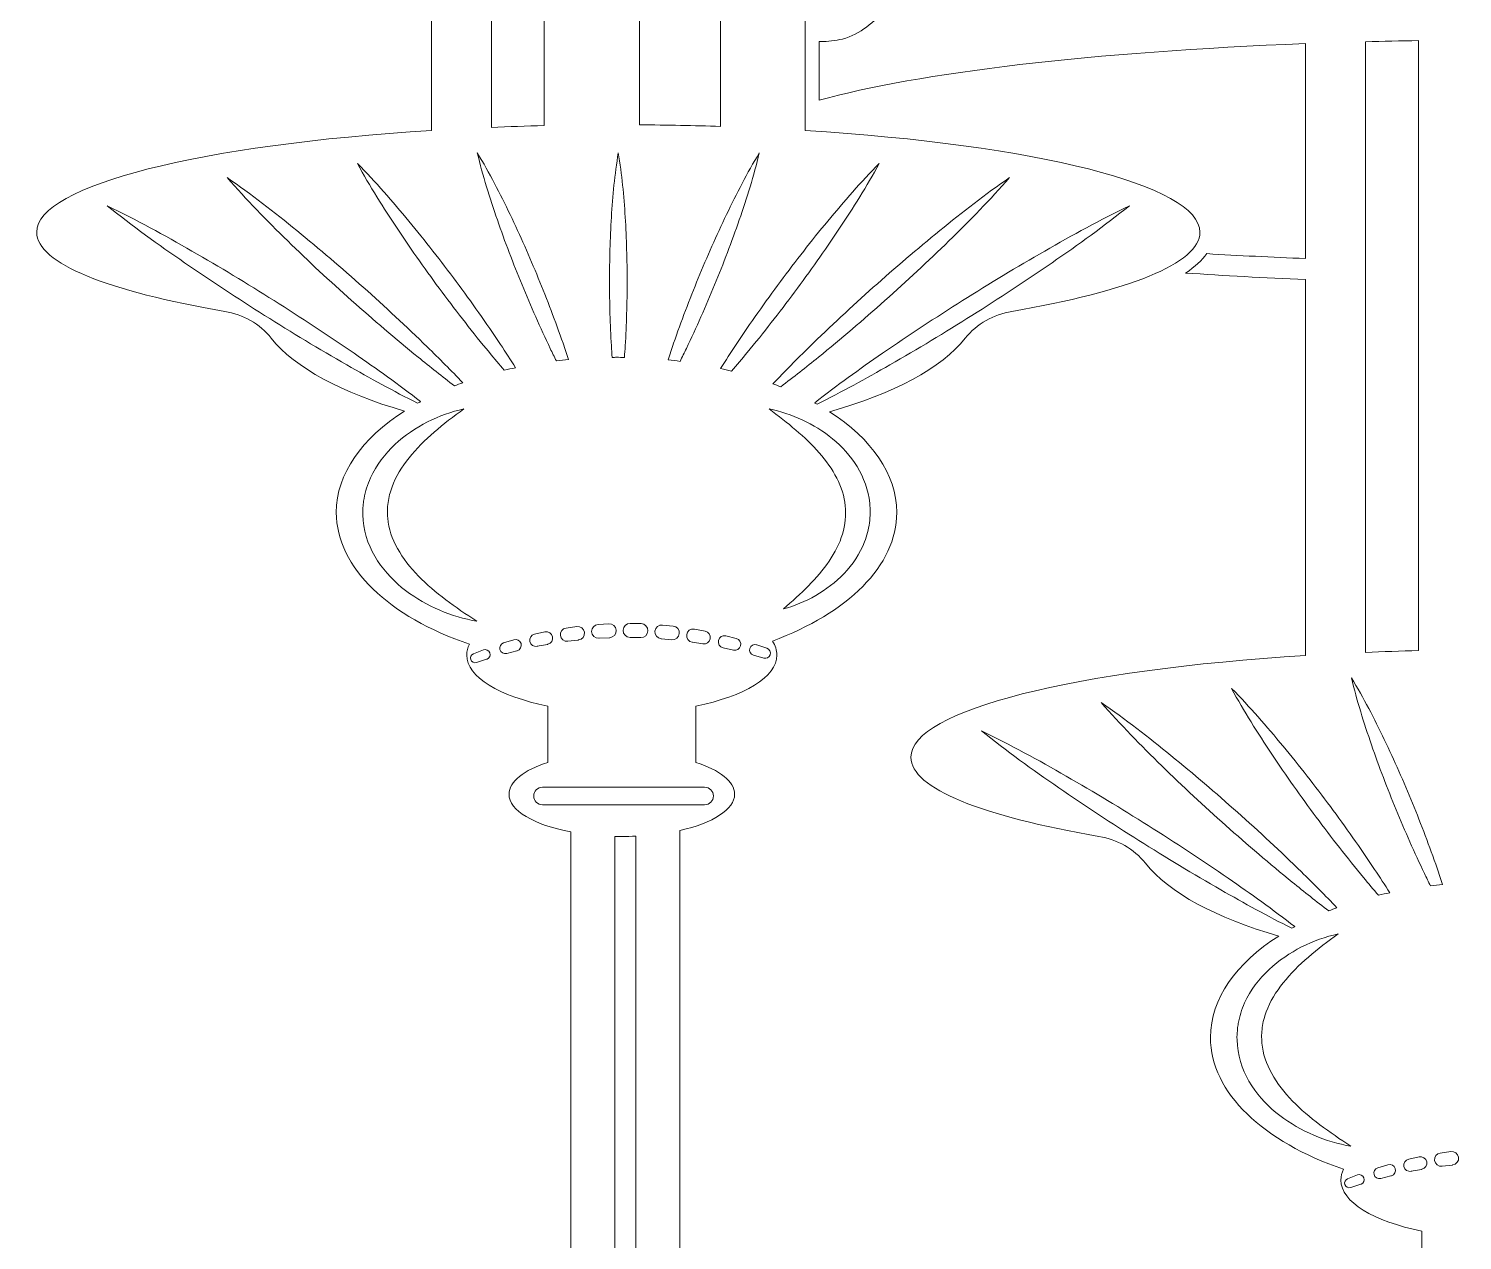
# Model space of a CAD drawing. Header units: inches. Extents: x 84 to 1916, y -1920 to -80.
# Drawn here: x 1274.2 to 1681, y -1576.4 to -1232.5 of the extents above; entities that cross this region are included whole.
import ezdxf

# ---------------------------------------------------------------- set-up
doc = ezdxf.new("R2010")
doc.units = ezdxf.units.IN
doc.header["$MEASUREMENT"] = 0
doc.layers.add('_U+0421_U+043B_U+043E_U+0439 3', color=7, linetype='Continuous')

msp = doc.modelspace()

# ---------------------------------------------------------------- linework, layer by layer
at = {"layer": '_U+0421_U+043B_U+043E_U+0439 3', "lineweight": 0}
for points, knots in [([(1915.5, -1269.75), (1915.5, -1269.32), (1915.43, -1268.89), (1915.33, -1268.46), (1915.33, -1268.46), (1908.5, -1215.75), (1908.5, -1215.75), (1908.5, -1197.03), (1811.57, -1181.85), (1692, -1181.85), (1607.37, -1181.85), (1534.1, -1189.45), (1498.5, -1200.54), (1498.5, -1200.54), (1498.5, -1221.13), (1498.5, -1221.13), (1499.57, -1221.16), (1500.57, -1221.09), (1501.48, -1220.86), (1502.69, -1220.56), (1505.42, -1217.91), (1507.23, -1216.15), (1511.29, -1212.21), (1516.34, -1207.31), (1523.3, -1206.1), (1529.1, -1205.08), (1534.63, -1207.48), (1539.51, -1209.6), (1542.79, -1211.03), (1546.52, -1212.65), (1548.73, -1212.36), (1550.27, -1212.16), (1553.23, -1209.79), (1555.61, -1207.89), (1560.03, -1204.35), (1565.04, -1200.35), (1571.54, -1199.7), (1577.52, -1199.1), (1582.94, -1201.89), (1587.71, -1204.34), (1590.82, -1205.94), (1594.33, -1207.75), (1596.38, -1207.6), (1598.04, -1207.48), (1601.19, -1205.21), (1603.72, -1203.38), (1608.24, -1200.13), (1613.36, -1196.44), (1619.73, -1196.1), (1625.81, -1195.79), (1631.12, -1198.81), (1635.81, -1201.48), (1638.75, -1203.16), (1642.09, -1205.05), (1644.06, -1205.05), (1644.06, -1205.05), (1644.16, -1205.05), (1644.16, -1205.05), (1645.88, -1204.99), (1649.16, -1202.82), (1651.79, -1201.07), (1656.39, -1198.02), (1661.6, -1194.55), (1667.91, -1194.45), (1668, -1194.45), (1668.1, -1194.45), (1668.19, -1194.45), (1674.19, -1194.45), (1679.33, -1197.61), (1683.87, -1200.41), (1686.78, -1202.21), (1690.09, -1204.25), (1692, -1204.25), (1693.84, -1204.25), (1697.09, -1202.22), (1699.96, -1200.43), (1704.54, -1197.58), (1709.72, -1194.36), (1715.82, -1194.45), (1722.1, -1194.55), (1727.27, -1198.02), (1731.83, -1201.08), (1734.42, -1202.82), (1737.64, -1204.98), (1739.3, -1205.03), (1741.17, -1205.09), (1744.53, -1203.17), (1747.49, -1201.47), (1752.14, -1198.79), (1757.42, -1195.75), (1763.46, -1196.06), (1769.8, -1196.39), (1774.88, -1200.08), (1779.36, -1203.34), (1781.85, -1205.15), (1784.96, -1207.4), (1786.56, -1207.52), (1788.51, -1207.68), (1791.98, -1205.86), (1795.04, -1204.26), (1799.78, -1201.79), (1805.14, -1198.99), (1811.11, -1199.57), (1817.58, -1200.2), (1822.55, -1204.2), (1826.93, -1207.73), (1829.15, -1209.52), (1832.2, -1211.97), (1833.68, -1212.16), (1835.83, -1212.43), (1839.48, -1210.81), (1842.7, -1209.37), (1847.54, -1207.22), (1853.02, -1204.78), (1858.83, -1205.77), (1865.7, -1206.95), (1870.71, -1211.79), (1874.73, -1215.68), (1876.54, -1217.43), (1879.26, -1220.06), (1880.45, -1220.35), (1883.33, -1221.05), (1887.39, -1220), (1891.32, -1218.98), (1894.02, -1218.28), (1896.76, -1217.58), (1899.48, -1217.34), (1899.48, -1217.34), (1901.42, -1232), (1901.42, -1232), (1901.42, -1232), (1901.34, -1232.18), (1901.34, -1232.18), (1901.34, -1232.18), (1901.45, -1232.22), (1901.45, -1232.22), (1901.45, -1232.22), (1901.45, -1232.26), (1901.45, -1232.26), (1900.29, -1232.16), (1897.18, -1232.96), (1895.08, -1233.5), (1889.9, -1234.85), (1883.45, -1236.51), (1876.92, -1234.93), (1871.76, -1233.68), (1867.97, -1230.01), (1864.3, -1226.46), (1861.63, -1223.88), (1858.61, -1220.95), (1856.3, -1220.56), (1854.97, -1220.33), (1851.26, -1221.99), (1848.8, -1223.08), (1843.77, -1225.31), (1838.08, -1227.84), (1831.78, -1227.04), (1826.09, -1226.31), (1821.54, -1222.64), (1817.52, -1219.41), (1814.78, -1217.2), (1811.67, -1214.69), (1809.66, -1214.5), (1808.12, -1214.34), (1804.57, -1216.21), (1801.98, -1217.56), (1797.15, -1220.08), (1791.69, -1222.93), (1785.46, -1222.48), (1779.6, -1222.05), (1774.79, -1218.56), (1770.54, -1215.47), (1767.75, -1213.44), (1764.58, -1211.14), (1762.68, -1211.04), (1761.08, -1210.94), (1757.69, -1212.9), (1754.98, -1214.46), (1750.29, -1217.17), (1744.95, -1220.24), (1738.8, -1220.03), (1732.85, -1219.83), (1727.87, -1216.48), (1723.48, -1213.54), (1720.78, -1211.73), (1717.42, -1209.47), (1715.57, -1209.44), (1715.57, -1209.44), (1715.54, -1209.44), (1715.54, -1209.44), (1713.86, -1209.44), (1710.56, -1211.5), (1707.9, -1213.16), (1703.32, -1216.01), (1698.14, -1219.25), (1692, -1219.25), (1685.84, -1219.25), (1680.61, -1216.03), (1676, -1213.18), (1673.28, -1211.51), (1669.86, -1209.39), (1668.16, -1209.45), (1666.24, -1209.48), (1662.97, -1211.65), (1660.08, -1213.57), (1655.66, -1216.51), (1650.64, -1219.84), (1644.67, -1220.04), (1638.44, -1220.25), (1633.12, -1217.21), (1628.39, -1214.51), (1625.63, -1212.94), (1622.21, -1210.99), (1620.53, -1211.08), (1618.55, -1211.19), (1615.33, -1213.51), (1612.49, -1215.55), (1608.21, -1218.63), (1603.37, -1222.12), (1597.49, -1222.56), (1591.24, -1223.03), (1585.72, -1220.19), (1580.86, -1217.68), (1578.07, -1216.25), (1574.62, -1214.46), (1573.02, -1214.63), (1570.94, -1214.83), (1567.78, -1217.37), (1564.99, -1219.6), (1560.95, -1222.83), (1556.37, -1226.5), (1550.67, -1227.24), (1544.34, -1228.06), (1538.59, -1225.57), (1533.52, -1223.36), (1530.88, -1222.21), (1527.23, -1220.63), (1525.88, -1220.87), (1523.47, -1221.29), (1520.53, -1224.15), (1517.68, -1226.92), (1514.02, -1230.46), (1510.25, -1234.12), (1505.14, -1235.41), (1503.06, -1235.93), (1500.98, -1236.14), (1498.95, -1236.14), (1498.8, -1236.14), (1498.65, -1236.13), (1498.5, -1236.13), (1498.5, -1236.13), (1498.5, -1252.81), (1498.5, -1252.81), (1526.39, -1244.96), (1576.35, -1239.02), (1636.5, -1236.73), (1636.5, -1236.73), (1636.5, -1297.71), (1636.5, -1297.71), (1626.87, -1297.34), (1617.5, -1296.88), (1608.44, -1296.33), (1607.1, -1298.24), (1605.11, -1300.07), (1602.46, -1301.82), (1613.38, -1302.57), (1624.75, -1303.19), (1636.5, -1303.66), (1636.5, -1303.66), (1636.5, -1410.36), (1636.5, -1410.36), (1571.37, -1414.44), (1524.5, -1425.83), (1524.5, -1439.25), (1524.5, -1448.14), (1545.06, -1456.13), (1577.86, -1461.71), (1583.03, -1462.59), (1587.79, -1465.23), (1591.05, -1469.33), (1597.72, -1477.72), (1611.17, -1484.93), (1628.85, -1490), (1616.81, -1497.71), (1609.5, -1507.75), (1609.5, -1518.75), (1609.5, -1534.58), (1624.61, -1548.44), (1647.27, -1556.19), (1646.77, -1557.18), (1646.5, -1558.2), (1646.5, -1559.25), (1646.5, -1565.51), (1655.8, -1570.96), (1669.5, -1573.75), (1669.5, -1573.75), (1669.5, -1589.7), (1669.5, -1589.7), (1662.76, -1591.9), (1658.5, -1595.14), (1658.5, -1598.75), (1658.5, -1603.42), (1665.62, -1607.46), (1676, -1609.45), (1676, -1609.45), (1676, -1643.25), (1676, -1643.25), (1676, -1778.89), (1565.64, -1889.25), (1430, -1889.25), (1388.18, -1889.25), (1348.77, -1878.74), (1314.25, -1860.25), (1397.37, -1838.96), (1459, -1763.42), (1459, -1673.75), (1459, -1673.75), (1459, -1460.03), (1459, -1460.03), (1468.29, -1457.93), (1474.5, -1454.11), (1474.5, -1449.75), (1474.5, -1446.14), (1470.24, -1442.9), (1463.5, -1440.7), (1463.5, -1440.7), (1463.5, -1424.75), (1463.5, -1424.75), (1477.2, -1421.96), (1486.5, -1416.51), (1486.5, -1410.25), (1486.5, -1408.88), (1486.05, -1407.55), (1485.21, -1406.28), (1506.48, -1398.39), (1520.5, -1384.99), (1520.5, -1369.75), (1520.5, -1358.85), (1513.32, -1348.88), (1501.46, -1341.19), (1519.49, -1336.12), (1533.2, -1328.83), (1539.95, -1320.33), (1543.21, -1316.23), (1547.97, -1313.59), (1553.14, -1312.71), (1585.94, -1307.13), (1606.5, -1299.14), (1606.5, -1290.25), (1606.5, -1276.83), (1559.63, -1265.44), (1494.5, -1261.36), (1494.5, -1261.36), (1494.5, -1154.85), (1494.5, -1154.85), (1593.61, -1151.26), (1667.5, -1137.36), (1667.5, -1120.75), (1667.5, -1120.32), (1667.43, -1119.89), (1667.33, -1119.46), (1667.33, -1119.46), (1660.5, -1066.75), (1660.5, -1066.75), (1660.5, -1048.03), (1563.57, -1032.85), (1444, -1032.85), (1324.43, -1032.85), (1227.5, -1048.03), (1227.5, -1066.75), (1227.5, -1066.75), (1220.67, -1119.46), (1220.67, -1119.46), (1220.57, -1119.89), (1220.5, -1120.32), (1220.5, -1120.75), (1220.5, -1137.08), (1291.92, -1150.79), (1388.5, -1154.66), (1388.5, -1154.66), (1388.5, -1261.36), (1388.5, -1261.36), (1323.37, -1265.44), (1276.5, -1276.83), (1276.5, -1290.25), (1276.5, -1299.14), (1297.06, -1307.13), (1329.86, -1312.71), (1335.03, -1313.59), (1339.79, -1316.23), (1343.05, -1320.33), (1349.72, -1328.72), (1363.17, -1335.93), (1380.85, -1341), (1368.81, -1348.71), (1361.5, -1358.75), (1361.5, -1369.75), (1361.5, -1385.58), (1376.61, -1399.44), (1399.27, -1407.19), (1398.77, -1408.18), (1398.5, -1409.2), (1398.5, -1410.25), (1398.5, -1416.51), (1407.8, -1421.96), (1421.5, -1424.75), (1421.5, -1424.75), (1421.5, -1440.7), (1421.5, -1440.7), (1414.76, -1442.9), (1410.5, -1446.14), (1410.5, -1449.75), (1410.5, -1454.42), (1417.62, -1458.46), (1428, -1460.45), (1428, -1460.45), (1428, -1673.75), (1428, -1673.75), (1428, -1759.6), (1360.67, -1830.01), (1276.04, -1834.96), (1219.96, -1789.83), (1184, -1720.67), (1184, -1643.25), (1184, -1643.25), (1184, -1492.38), (1184, -1492.38), (1193.28, -1486.9), (1199.5, -1476.8), (1199.5, -1465.25), (1199.5, -1453.7), (1193.28, -1443.6), (1184, -1438.12), (1184, -1438.12), (1184, -1399.75), (1184, -1399.75), (1184, -1399.75), (1193.5, -1399.75), (1193.5, -1399.75), (1193.5, -1399.75), (1193.5, -1365.75), (1193.5, -1365.75), (1193.5, -1365.75), (1184.96, -1365.75), (1184.96, -1365.75), (1183.01, -1362.7), (1180.06, -1360.21), (1176.5, -1358.63), (1176.5, -1358.63), (1176.5, -1347.15), (1176.5, -1347.15), (1183.61, -1341.44), (1188.5, -1329.53), (1188.5, -1315.75), (1188.5, -1296.42), (1178.87, -1280.75), (1167, -1280.75), (1155.13, -1280.75), (1145.5, -1296.42), (1145.5, -1315.75), (1145.5, -1330.16), (1150.85, -1342.54), (1158.5, -1347.9), (1158.5, -1347.9), (1158.5, -1358.63), (1158.5, -1358.63), (1154.94, -1360.21), (1151.99, -1362.7), (1150.04, -1365.75), (1150.04, -1365.75), (1142.5, -1365.75), (1142.5, -1365.75), (1142.5, -1365.75), (1142.5, -1399.75), (1142.5, -1399.75), (1142.5, -1399.75), (1153, -1399.75), (1153, -1399.75), (1153, -1399.75), (1153, -1437.54), (1153, -1437.54), (1148.85, -1439.79), (1145.28, -1442.96), (1142.52, -1446.75), (1142.52, -1446.75), (1119.45, -1446.75), (1119.45, -1446.75), (1121.4, -1442.66), (1122.5, -1438.08), (1122.5, -1433.25), (1122.5, -1420.88), (1115.37, -1410.19), (1105, -1405.03), (1105, -1405.03), (1105, -1367.75), (1105, -1367.75), (1105, -1367.75), (1115.5, -1367.75), (1115.5, -1367.75), (1115.5, -1367.75), (1115.5, -1333.75), (1115.5, -1333.75), (1115.5, -1333.75), (1106.96, -1333.75), (1106.96, -1333.75), (1105.01, -1330.7), (1102.06, -1328.21), (1098.5, -1326.63), (1098.5, -1326.63), (1098.5, -1315.15), (1098.5, -1315.15), (1105.61, -1309.44), (1110.5, -1297.53), (1110.5, -1283.75), (1110.5, -1264.42), (1100.87, -1248.75), (1089, -1248.75), (1077.13, -1248.75), (1067.5, -1264.42), (1067.5, -1283.75), (1067.5, -1298.16), (1072.85, -1310.54), (1080.5, -1315.9), (1080.5, -1315.9), (1080.5, -1326.63), (1080.5, -1326.63), (1076.94, -1328.21), (1073.99, -1330.7), (1072.04, -1333.75), (1072.04, -1333.75), (1064.5, -1333.75), (1064.5, -1333.75), (1064.5, -1333.75), (1064.5, -1367.75), (1064.5, -1367.75), (1064.5, -1367.75), (1074, -1367.75), (1074, -1367.75), (1074, -1367.75), (1074, -1406.73), (1074, -1406.73), (1071.69, -1408.22), (1069.58, -1410), (1067.73, -1412.02), (1066.51, -1411.84), (1065.27, -1411.75), (1064, -1411.75), (1051.02, -1411.75), (1040.5, -1421.38), (1040.5, -1433.25), (1040.5, -1445.12), (1051.02, -1454.75), (1064, -1454.75), (1065.27, -1454.75), (1066.51, -1454.66), (1067.73, -1454.48), (1069.58, -1456.5), (1071.69, -1458.28), (1074, -1459.77), (1074, -1459.77), (1074, -1673.75), (1074, -1673.75), (1074, -1779.6), (1159.88, -1865.76), (1265.62, -1866.24), (1312.96, -1901.29), (1370.02, -1920.25), (1430, -1920.25), (1503.99, -1920.25), (1573.55, -1891.44), (1625.87, -1839.12), (1678.19, -1786.8), (1707, -1717.24), (1707, -1643.25), (1707, -1643.25), (1707, -1609.03), (1707, -1609.03), (1716.29, -1606.93), (1722.5, -1603.11), (1722.5, -1598.75), (1722.5, -1595.14), (1718.24, -1591.9), (1711.5, -1589.7), (1711.5, -1589.7), (1711.5, -1573.75), (1711.5, -1573.75), (1725.2, -1570.96), (1734.5, -1565.51), (1734.5, -1559.25), (1734.5, -1557.88), (1734.05, -1556.55), (1733.21, -1555.28), (1754.48, -1547.39), (1768.5, -1533.99), (1768.5, -1518.75), (1768.5, -1507.85), (1761.32, -1497.88), (1749.46, -1490.19), (1767.49, -1485.12), (1781.2, -1477.83), (1787.95, -1469.33), (1791.21, -1465.23), (1795.97, -1462.59), (1801.14, -1461.71), (1833.94, -1456.13), (1854.5, -1448.14), (1854.5, -1439.25), (1854.5, -1425.83), (1807.63, -1414.44), (1742.5, -1410.36), (1742.5, -1410.36), (1742.5, -1303.85), (1742.5, -1303.85), (1841.61, -1300.26), (1915.5, -1286.36), (1915.5, -1269.75)], [0, 0, 0, 0, 1, 1, 1, 2, 2, 2, 3, 3, 3, 4, 4, 4, 5, 5, 5, 6, 6, 6, 7, 7, 7, 8, 8, 8, 9, 9, 9, 10, 10, 10, 11, 11, 11, 12, 12, 12, 13, 13, 13, 14, 14, 14, 15, 15, 15, 16, 16, 16, 17, 17, 17, 18, 18, 18, 19, 19, 19, 20, 20, 20, 21, 21, 21, 22, 22, 22, 23, 23, 23, 24, 24, 24, 25, 25, 25, 26, 26, 26, 27, 27, 27, 28, 28, 28, 29, 29, 29, 30, 30, 30, 31, 31, 31, 32, 32, 32, 33, 33, 33, 34, 34, 34, 35, 35, 35, 36, 36, 36, 37, 37, 37, 38, 38, 38, 39, 39, 39, 40, 40, 40, 41, 41, 41, 42, 42, 42, 43, 43, 43, 44, 44, 44, 45, 45, 45, 46, 46, 46, 47, 47, 47, 48, 48, 48, 49, 49, 49, 50, 50, 50, 51, 51, 51, 52, 52, 52, 53, 53, 53, 54, 54, 54, 55, 55, 55, 56, 56, 56, 57, 57, 57, 58, 58, 58, 59, 59, 59, 60, 60, 60, 61, 61, 61, 62, 62, 62, 63, 63, 63, 64, 64, 64, 65, 65, 65, 66, 66, 66, 67, 67, 67, 68, 68, 68, 69, 69, 69, 70, 70, 70, 71, 71, 71, 72, 72, 72, 73, 73, 73, 74, 74, 74, 75, 75, 75, 76, 76, 76, 77, 77, 77, 78, 78, 78, 79, 79, 79, 80, 80, 80, 81, 81, 81, 82, 82, 82, 83, 83, 83, 84, 84, 84, 85, 85, 85, 86, 86, 86, 87, 87, 87, 88, 88, 88, 89, 89, 89, 90, 90, 90, 91, 91, 91, 92, 92, 92, 93, 93, 93, 94, 94, 94, 95, 95, 95, 96, 96, 96, 97, 97, 97, 98, 98, 98, 99, 99, 99, 100, 100, 100, 101, 101, 101, 102, 102, 102, 103, 103, 103, 104, 104, 104, 105, 105, 105, 106, 106, 106, 107, 107, 107, 108, 108, 108, 109, 109, 109, 110, 110, 110, 111, 111, 111, 112, 112, 112, 113, 113, 113, 114, 114, 114, 115, 115, 115, 116, 116, 116, 117, 117, 117, 118, 118, 118, 119, 119, 119, 120, 120, 120, 121, 121, 121, 122, 122, 122, 123, 123, 123, 124, 124, 124, 125, 125, 125, 126, 126, 126, 127, 127, 127, 128, 128, 128, 129, 129, 129, 130, 130, 130, 131, 131, 131, 132, 132, 132, 133, 133, 133, 134, 134, 134, 135, 135, 135, 136, 136, 136, 137, 137, 137, 138, 138, 138, 139, 139, 139, 140, 140, 140, 141, 141, 141, 142, 142, 142, 143, 143, 143, 144, 144, 144, 145, 145, 145, 146, 146, 146, 147, 147, 147, 148, 148, 148, 149, 149, 149, 150, 150, 150, 151, 151, 151, 152, 152, 152, 153, 153, 153, 154, 154, 154, 155, 155, 155, 156, 156, 156, 157, 157, 157, 158, 158, 158, 159, 159, 159, 160, 160, 160, 161, 161, 161, 162, 162, 162, 163, 163, 163, 164, 164, 164, 165, 165, 165, 166, 166, 166, 167, 167, 167, 168, 168, 168, 169, 169, 169, 170, 170, 170, 171, 171, 171, 172, 172, 172, 173, 173, 173, 174, 174, 174, 175, 175, 175, 176, 176, 176, 177, 177, 177, 178, 178, 178, 179, 179, 179, 180, 180, 180, 181, 181, 181, 182, 182, 182, 183, 183, 183, 184, 184, 184, 185, 185, 185, 186, 186, 186, 187, 187, 187, 188, 188, 188, 189, 189, 189, 190, 190, 190, 191, 191, 191, 192, 192, 192, 193, 193, 193, 194, 194, 194, 195, 195, 195, 196, 196, 196, 197, 197, 197, 198, 198, 198, 199, 199, 199, 200, 200, 200, 201, 201, 201, 202, 202, 202, 203, 203, 203, 204, 204, 204, 205, 205, 205, 205]), ([(1420.5, -1086.87), (1420.5, -1086.87), (1420.5, -1260), (1420.5, -1260), (1415.42, -1260.11), (1410.42, -1260.28), (1405.5, -1260.48), (1405.5, -1260.48), (1405.5, -1087.18), (1405.5, -1087.18), (1410.44, -1087.05), (1415.45, -1086.95), (1420.5, -1086.87)], [0, 0, 0, 0, 1, 1, 1, 2, 2, 2, 3, 3, 3, 4, 4, 4, 4]), ([(1447.5, -1259.77), (1447.5, -1259.77), (1447.5, -1086.7), (1447.5, -1086.7), (1455.27, -1086.71), (1462.95, -1086.79), (1470.5, -1086.92), (1470.5, -1086.92), (1470.5, -1260.22), (1470.5, -1260.22), (1463, -1259.97), (1455.32, -1259.82), (1447.5, -1259.77)], [0, 0, 0, 0, 1, 1, 1, 2, 2, 2, 3, 3, 3, 4, 4, 4, 4]), ([(1653.5, -1236.18), (1658.44, -1236.05), (1663.45, -1235.95), (1668.5, -1235.87), (1668.5, -1235.87), (1668.5, -1409), (1668.5, -1409), (1663.42, -1409.11), (1658.42, -1409.28), (1653.5, -1409.48), (1653.5, -1409.48), (1653.5, -1236.18), (1653.5, -1236.18)], [0, 0, 0, 0, 1, 1, 1, 2, 2, 2, 3, 3, 3, 4, 4, 4, 4]), ([(1407.18, -1286.75), (1405.05, -1280.51), (1403.03, -1274.23), (1401.5, -1267.75), (1404.97, -1273.44), (1407.95, -1279.32), (1410.82, -1285.25), (1413.66, -1291.2), (1416.32, -1297.21), (1418.81, -1303.3), (1421.31, -1309.38), (1423.65, -1315.53), (1425.81, -1321.76), (1426.34, -1323.3), (1426.86, -1324.85), (1427.37, -1326.41), (1426.21, -1326.52), (1425.06, -1326.64), (1423.92, -1326.78), (1423.34, -1325.6), (1422.76, -1324.43), (1422.19, -1323.24), (1419.35, -1317.3), (1416.69, -1311.28), (1414.19, -1305.2), (1411.68, -1299.12), (1409.34, -1292.97), (1407.18, -1286.75)], [0, 0, 0, 0, 1, 1, 1, 2, 2, 2, 3, 3, 3, 4, 4, 4, 5, 5, 5, 6, 6, 6, 7, 7, 7, 8, 8, 8, 9, 9, 9, 9]), ([(1439.77, -1325.77), (1439.69, -1324.68), (1439.61, -1323.59), (1439.54, -1322.5), (1439.17, -1316.42), (1439, -1310.33), (1439, -1304.25), (1439, -1298.17), (1439.17, -1292.08), (1439.53, -1286), (1439.92, -1279.92), (1440.46, -1273.83), (1441.5, -1267.75), (1442.54, -1273.83), (1443.08, -1279.92), (1443.47, -1286), (1443.83, -1292.08), (1444, -1298.17), (1444, -1304.25), (1444, -1310.33), (1443.83, -1316.42), (1443.46, -1322.5), (1443.39, -1323.59), (1443.31, -1324.69), (1443.23, -1325.78), (1442.48, -1325.77), (1441.75, -1325.75), (1441, -1325.75), (1440.59, -1325.75), (1440.18, -1325.76), (1439.77, -1325.77)], [0, 0, 0, 0, 1, 1, 1, 2, 2, 2, 3, 3, 3, 4, 4, 4, 5, 5, 5, 6, 6, 6, 7, 7, 7, 8, 8, 8, 9, 9, 9, 10, 10, 10, 10]), ([(1460.81, -1323.24), (1460.22, -1324.47), (1459.62, -1325.68), (1459.02, -1326.9), (1457.89, -1326.75), (1456.75, -1326.62), (1455.6, -1326.5), (1456.12, -1324.92), (1456.65, -1323.33), (1457.19, -1321.76), (1459.35, -1315.53), (1461.69, -1309.38), (1464.19, -1303.3), (1466.68, -1297.21), (1469.34, -1291.2), (1472.18, -1285.25), (1475.05, -1279.32), (1478.03, -1273.44), (1481.5, -1267.75), (1479.97, -1274.23), (1477.95, -1280.51), (1475.82, -1286.75), (1473.66, -1292.97), (1471.32, -1299.12), (1468.81, -1305.2), (1466.31, -1311.28), (1463.65, -1317.3), (1460.81, -1323.24)], [0, 0, 0, 0, 1, 1, 1, 2, 2, 2, 3, 3, 3, 4, 4, 4, 5, 5, 5, 6, 6, 6, 7, 7, 7, 8, 8, 8, 9, 9, 9, 9]), ([(1382.08, -1287.08), (1386.71, -1292.69), (1391.18, -1298.42), (1395.51, -1304.26), (1399.84, -1310.09), (1404.03, -1316.03), (1408.07, -1322.08), (1409.52, -1324.27), (1410.95, -1326.48), (1412.36, -1328.71), (1411.28, -1328.94), (1410.22, -1329.18), (1409.16, -1329.43), (1407.74, -1327.77), (1406.33, -1326.1), (1404.93, -1324.42), (1400.3, -1318.8), (1395.83, -1313.07), (1391.49, -1307.24), (1387.16, -1301.41), (1382.96, -1295.47), (1378.92, -1289.42), (1374.91, -1283.35), (1370.99, -1277.21), (1367.5, -1270.75), (1372.67, -1275.96), (1377.43, -1281.48), (1382.08, -1287.08)], [0, 0, 0, 0, 1, 1, 1, 2, 2, 2, 3, 3, 3, 4, 4, 4, 5, 5, 5, 6, 6, 6, 7, 7, 7, 8, 8, 8, 9, 9, 9, 9]), ([(1500.92, -1287.08), (1505.57, -1281.48), (1510.33, -1275.96), (1515.5, -1270.75), (1512.01, -1277.21), (1508.09, -1283.35), (1504.08, -1289.42), (1500.04, -1295.47), (1495.84, -1301.41), (1491.51, -1307.24), (1487.17, -1313.07), (1482.7, -1318.8), (1478.07, -1324.42), (1476.62, -1326.17), (1475.14, -1327.91), (1473.66, -1329.64), (1472.62, -1329.38), (1471.58, -1329.13), (1470.52, -1328.9), (1471.97, -1326.61), (1473.44, -1324.34), (1474.93, -1322.08), (1478.97, -1316.03), (1483.16, -1310.09), (1487.49, -1304.26), (1491.82, -1298.42), (1496.29, -1292.69), (1500.92, -1287.08)], [0, 0, 0, 0, 1, 1, 1, 2, 2, 2, 3, 3, 3, 4, 4, 4, 5, 5, 5, 6, 6, 6, 7, 7, 7, 8, 8, 8, 9, 9, 9, 9]), ([(1350.3, -1289.79), (1356.73, -1295), (1363, -1300.39), (1369.16, -1305.88), (1375.32, -1311.39), (1381.39, -1317), (1387.29, -1322.8), (1390.71, -1326.13), (1394.08, -1329.51), (1397.37, -1332.97), (1396.58, -1333.26), (1395.81, -1333.56), (1395.04, -1333.86), (1391.54, -1331.2), (1388.11, -1328.47), (1384.71, -1325.7), (1378.28, -1320.5), (1372.01, -1315.11), (1365.84, -1309.62), (1359.67, -1304.11), (1353.6, -1298.5), (1347.7, -1292.71), (1341.78, -1286.93), (1335.97, -1281.03), (1330.5, -1274.75), (1337.36, -1279.47), (1343.89, -1284.57), (1350.3, -1289.79)], [0, 0, 0, 0, 1, 1, 1, 2, 2, 2, 3, 3, 3, 4, 4, 4, 5, 5, 5, 6, 6, 6, 7, 7, 7, 8, 8, 8, 9, 9, 9, 9]), ([(1552.5, -1274.75), (1547.03, -1281.03), (1541.22, -1286.93), (1535.3, -1292.71), (1529.4, -1298.5), (1523.33, -1304.11), (1517.16, -1309.62), (1510.99, -1315.11), (1504.72, -1320.5), (1498.29, -1325.7), (1494.78, -1328.56), (1491.22, -1331.37), (1487.6, -1334.11), (1486.87, -1333.82), (1486.14, -1333.52), (1485.38, -1333.24), (1488.76, -1329.69), (1492.21, -1326.21), (1495.71, -1322.8), (1501.61, -1317), (1507.68, -1311.39), (1513.84, -1305.88), (1520, -1300.39), (1526.27, -1295), (1532.7, -1289.79), (1539.11, -1284.57), (1545.64, -1279.47), (1552.5, -1274.75)], [0, 0, 0, 0, 1, 1, 1, 2, 2, 2, 3, 3, 3, 4, 4, 4, 5, 5, 5, 6, 6, 6, 7, 7, 7, 8, 8, 8, 9, 9, 9, 9]), ([(1364.46, -1327.89), (1356.58, -1323.4), (1348.84, -1318.69), (1341.17, -1313.86), (1333.5, -1309.03), (1325.92, -1304.07), (1318.46, -1298.9), (1310.99, -1293.76), (1303.61, -1288.46), (1296.5, -1282.75), (1304.72, -1286.7), (1312.68, -1291.08), (1320.54, -1295.6), (1328.42, -1300.1), (1336.17, -1304.8), (1343.83, -1309.64), (1351.49, -1314.48), (1359.08, -1319.44), (1366.54, -1324.61), (1372.93, -1329.01), (1379.24, -1333.53), (1385.39, -1338.32), (1385.11, -1338.47), (1384.82, -1338.62), (1384.54, -1338.78), (1377.72, -1335.35), (1371.05, -1331.68), (1364.46, -1327.89)], [0, 0, 0, 0, 1, 1, 1, 2, 2, 2, 3, 3, 3, 4, 4, 4, 5, 5, 5, 6, 6, 6, 7, 7, 7, 8, 8, 8, 9, 9, 9, 9]), ([(1586.5, -1282.75), (1579.39, -1288.46), (1572.01, -1293.76), (1564.54, -1298.9), (1557.08, -1304.07), (1549.5, -1309.03), (1541.83, -1313.86), (1534.16, -1318.69), (1526.42, -1323.4), (1518.54, -1327.89), (1511.77, -1331.78), (1504.92, -1335.54), (1497.91, -1339.04), (1497.68, -1338.91), (1497.45, -1338.77), (1497.21, -1338.64), (1503.49, -1333.73), (1509.93, -1329.1), (1516.46, -1324.61), (1523.92, -1319.44), (1531.51, -1314.48), (1539.17, -1309.64), (1546.83, -1304.8), (1554.58, -1300.1), (1562.46, -1295.6), (1570.32, -1291.08), (1578.28, -1286.7), (1586.5, -1282.75)], [0, 0, 0, 0, 1, 1, 1, 2, 2, 2, 3, 3, 3, 4, 4, 4, 5, 5, 5, 6, 6, 6, 7, 7, 7, 8, 8, 8, 9, 9, 9, 9]), ([(1381.15, -1391.93), (1378.14, -1389.62), (1375.38, -1386.83), (1373.2, -1383.48), (1371.04, -1380.15), (1369.48, -1376.2), (1369.13, -1372.05), (1369.13, -1372.05), (1369.05, -1370.49), (1369.05, -1370.49), (1369.05, -1370.49), (1369.02, -1369.72), (1369.02, -1369.72), (1369.02, -1369.72), (1369.06, -1368.94), (1369.06, -1368.94), (1369.06, -1368.94), (1369.15, -1367.39), (1369.15, -1367.39), (1369.2, -1366.87), (1369.3, -1366.36), (1369.38, -1365.85), (1369.71, -1363.8), (1370.38, -1361.85), (1371.17, -1359.98), (1372.85, -1356.28), (1375.31, -1353.12), (1378.11, -1350.5), (1383.76, -1345.28), (1390.62, -1342.02), (1397.69, -1340.38), (1391.83, -1344.66), (1386.29, -1349.04), (1382.14, -1354.26), (1380.08, -1356.86), (1378.37, -1359.62), (1377.3, -1362.52), (1376.82, -1363.98), (1376.35, -1365.44), (1376.21, -1366.93), (1375.94, -1368.41), (1375.98, -1369.92), (1376.09, -1371.4), (1376.59, -1377.38), (1380.12, -1383.03), (1384.78, -1387.82), (1389.45, -1392.68), (1395.28, -1396.66), (1401.34, -1400.67), (1394.2, -1399.34), (1387.2, -1396.55), (1381.15, -1391.93)], [0, 0, 0, 0, 1, 1, 1, 2, 2, 2, 3, 3, 3, 4, 4, 4, 5, 5, 5, 6, 6, 6, 7, 7, 7, 8, 8, 8, 9, 9, 9, 10, 10, 10, 11, 11, 11, 12, 12, 12, 13, 13, 13, 14, 14, 14, 15, 15, 15, 16, 16, 16, 17, 17, 17, 17]), ([(1502.29, -1348.89), (1504.94, -1351.08), (1507.35, -1353.7), (1509.24, -1356.78), (1511.13, -1359.85), (1512.45, -1363.41), (1512.86, -1367.14), (1512.91, -1368.08), (1512.97, -1369.01), (1512.97, -1369.95), (1512.9, -1370.88), (1512.93, -1371.82), (1512.76, -1372.74), (1512.61, -1373.67), (1512.46, -1374.59), (1512.2, -1375.48), (1511.99, -1376.38), (1511.7, -1377.26), (1511.36, -1378.11), (1510.04, -1381.55), (1507.98, -1384.57), (1505.57, -1387.08), (1500.72, -1392.12), (1494.67, -1395.42), (1488.32, -1397.16), (1493.29, -1392.86), (1497.95, -1388.54), (1501.3, -1383.61), (1504.72, -1378.72), (1506.45, -1373.24), (1505.9, -1367.88), (1505.34, -1362.51), (1502.46, -1357.36), (1498.48, -1352.84), (1494.52, -1348.26), (1489.51, -1344.37), (1484.28, -1340.36), (1490.72, -1341.74), (1496.96, -1344.5), (1502.29, -1348.89)], [0, 0, 0, 0, 1, 1, 1, 2, 2, 2, 3, 3, 3, 4, 4, 4, 5, 5, 5, 6, 6, 6, 7, 7, 7, 8, 8, 8, 9, 9, 9, 10, 10, 10, 11, 11, 11, 12, 12, 12, 13, 13, 13, 13]), ([(1430.24, -1405.97), (1430.24, -1405.97), (1430.21, -1405.97), (1430.21, -1405.97), (1430.21, -1405.97), (1430.15, -1405.98), (1430.15, -1405.98), (1430.15, -1405.98), (1427.22, -1406.33), (1427.22, -1406.33), (1427.22, -1406.33), (1427.18, -1406.34), (1427.18, -1406.34), (1426.14, -1406.46), (1425.2, -1405.72), (1425.07, -1404.68), (1424.95, -1403.66), (1425.67, -1402.73), (1426.69, -1402.58), (1426.69, -1402.58), (1429.7, -1402.16), (1429.7, -1402.16), (1430.75, -1402.01), (1431.72, -1402.74), (1431.87, -1403.8), (1432.02, -1404.85), (1431.29, -1405.82), (1430.24, -1405.97)], [0, 0, 0, 0, 1, 1, 1, 2, 2, 2, 3, 3, 3, 4, 4, 4, 5, 5, 5, 6, 6, 6, 7, 7, 7, 8, 8, 8, 9, 9, 9, 9]), ([(1440.9, -1403.23), (1440.96, -1404.32), (1440.13, -1405.25), (1439.05, -1405.32), (1439.05, -1405.32), (1439.03, -1405.32), (1439.03, -1405.32), (1439.03, -1405.32), (1438.98, -1405.32), (1438.98, -1405.32), (1438.98, -1405.32), (1436.03, -1405.47), (1436.03, -1405.47), (1436.03, -1405.47), (1435.98, -1405.47), (1435.98, -1405.47), (1434.9, -1405.52), (1433.99, -1404.69), (1433.93, -1403.61), (1433.88, -1402.54), (1434.7, -1401.63), (1435.77, -1401.57), (1435.77, -1401.57), (1438.81, -1401.38), (1438.81, -1401.38), (1439.9, -1401.32), (1440.83, -1402.15), (1440.9, -1403.23)], [0, 0, 0, 0, 1, 1, 1, 2, 2, 2, 3, 3, 3, 4, 4, 4, 5, 5, 5, 6, 6, 6, 7, 7, 7, 8, 8, 8, 9, 9, 9, 9]), ([(1444.89, -1401.25), (1444.89, -1401.25), (1444.91, -1401.26), (1444.91, -1401.26), (1444.91, -1401.26), (1447.96, -1401.34), (1447.96, -1401.34), (1449.05, -1401.37), (1449.92, -1402.28), (1449.89, -1403.37), (1449.86, -1404.46), (1448.96, -1405.32), (1447.88, -1405.3), (1447.88, -1405.3), (1447.82, -1405.3), (1447.82, -1405.3), (1447.82, -1405.3), (1444.88, -1405.25), (1444.88, -1405.25), (1444.88, -1405.25), (1444.83, -1405.25), (1444.83, -1405.25), (1443.72, -1405.23), (1442.84, -1404.33), (1442.86, -1403.22), (1442.88, -1402.12), (1443.79, -1401.24), (1444.89, -1401.25)], [0, 0, 0, 0, 1, 1, 1, 2, 2, 2, 3, 3, 3, 4, 4, 4, 5, 5, 5, 6, 6, 6, 7, 7, 7, 8, 8, 8, 9, 9, 9, 9]), ([(1454.02, -1401.73), (1454.02, -1401.73), (1454.04, -1401.73), (1454.04, -1401.73), (1454.04, -1401.73), (1457.08, -1402.04), (1457.08, -1402.04), (1458.14, -1402.15), (1458.91, -1403.1), (1458.81, -1404.16), (1458.7, -1405.22), (1457.76, -1405.99), (1456.71, -1405.89), (1456.71, -1405.89), (1456.66, -1405.89), (1456.66, -1405.89), (1456.66, -1405.89), (1453.72, -1405.62), (1453.72, -1405.62), (1453.72, -1405.62), (1453.67, -1405.61), (1453.67, -1405.61), (1452.6, -1405.52), (1451.8, -1404.57), (1451.9, -1403.49), (1452, -1402.42), (1452.95, -1401.63), (1454.02, -1401.73)], [0, 0, 0, 0, 1, 1, 1, 2, 2, 2, 3, 3, 3, 4, 4, 4, 5, 5, 5, 6, 6, 6, 7, 7, 7, 8, 8, 8, 9, 9, 9, 9]), ([(1467.57, -1405.6), (1467.38, -1406.58), (1466.46, -1407.23), (1465.48, -1407.08), (1465.48, -1407.08), (1465.44, -1407.07), (1465.44, -1407.07), (1465.44, -1407.07), (1462.52, -1406.62), (1462.52, -1406.62), (1462.52, -1406.62), (1462.47, -1406.62), (1462.47, -1406.62), (1461.44, -1406.46), (1460.74, -1405.49), (1460.9, -1404.46), (1461.06, -1403.44), (1462.02, -1402.73), (1463.05, -1402.89), (1463.05, -1402.89), (1463.11, -1402.9), (1463.11, -1402.9), (1463.11, -1402.9), (1466.1, -1403.46), (1466.1, -1403.46), (1467.1, -1403.65), (1467.75, -1404.61), (1467.57, -1405.6)], [0, 0, 0, 0, 1, 1, 1, 2, 2, 2, 3, 3, 3, 4, 4, 4, 5, 5, 5, 6, 6, 6, 7, 7, 7, 8, 8, 8, 9, 9, 9, 9]), ([(1412.82, -1409.04), (1412.82, -1409.04), (1412.75, -1409.06), (1412.75, -1409.06), (1412.75, -1409.06), (1412.71, -1409.07), (1412.71, -1409.07), (1412.71, -1409.07), (1409.83, -1409.8), (1409.83, -1409.8), (1409.83, -1409.8), (1409.8, -1409.81), (1409.8, -1409.81), (1408.96, -1410.02), (1408.11, -1409.52), (1407.9, -1408.68), (1407.69, -1407.87), (1408.16, -1407.05), (1408.95, -1406.81), (1408.95, -1406.81), (1411.85, -1405.91), (1411.85, -1405.91), (1412.72, -1405.64), (1413.63, -1406.12), (1413.9, -1406.99), (1414.17, -1407.85), (1413.69, -1408.77), (1412.82, -1409.04)], [0, 0, 0, 0, 1, 1, 1, 2, 2, 2, 3, 3, 3, 4, 4, 4, 5, 5, 5, 6, 6, 6, 7, 7, 7, 8, 8, 8, 9, 9, 9, 9]), ([(1421.48, -1407.2), (1421.48, -1407.2), (1421.43, -1407.21), (1421.43, -1407.21), (1421.43, -1407.21), (1421.38, -1407.22), (1421.38, -1407.22), (1421.38, -1407.22), (1418.48, -1407.77), (1418.48, -1407.77), (1418.48, -1407.77), (1418.44, -1407.78), (1418.44, -1407.78), (1417.49, -1407.96), (1416.57, -1407.34), (1416.39, -1406.39), (1416.21, -1405.46), (1416.81, -1404.56), (1417.73, -1404.35), (1417.73, -1404.35), (1420.7, -1403.69), (1420.7, -1403.69), (1421.67, -1403.47), (1422.63, -1404.08), (1422.85, -1405.05), (1423.06, -1406.02), (1422.45, -1406.99), (1421.48, -1407.2)], [0, 0, 0, 0, 1, 1, 1, 2, 2, 2, 3, 3, 3, 4, 4, 4, 5, 5, 5, 6, 6, 6, 7, 7, 7, 8, 8, 8, 9, 9, 9, 9]), ([(1476.19, -1407.62), (1475.96, -1408.51), (1475.07, -1409.05), (1474.18, -1408.85), (1474.18, -1408.85), (1474.14, -1408.84), (1474.14, -1408.84), (1474.14, -1408.84), (1471.25, -1408.18), (1471.25, -1408.18), (1471.25, -1408.18), (1471.21, -1408.17), (1471.21, -1408.17), (1470.27, -1407.96), (1469.68, -1407.03), (1469.9, -1406.09), (1470.11, -1405.15), (1471.04, -1404.56), (1471.98, -1404.77), (1471.98, -1404.77), (1472.04, -1404.79), (1472.04, -1404.79), (1472.04, -1404.79), (1474.98, -1405.55), (1474.98, -1405.55), (1475.88, -1405.79), (1476.43, -1406.71), (1476.19, -1407.62)], [0, 0, 0, 0, 1, 1, 1, 2, 2, 2, 3, 3, 3, 4, 4, 4, 5, 5, 5, 6, 6, 6, 7, 7, 7, 8, 8, 8, 9, 9, 9, 9]), ([(1484.56, -1410.18), (1484.31, -1410.92), (1483.52, -1411.32), (1482.78, -1411.11), (1482.78, -1411.11), (1482.74, -1411.1), (1482.74, -1411.1), (1482.74, -1411.1), (1479.89, -1410.29), (1479.89, -1410.29), (1479.89, -1410.29), (1479.86, -1410.28), (1479.86, -1410.28), (1479.04, -1410.04), (1478.56, -1409.19), (1478.8, -1408.37), (1479.03, -1407.55), (1479.89, -1407.08), (1480.71, -1407.31), (1480.71, -1407.31), (1480.78, -1407.33), (1480.78, -1407.33), (1480.78, -1407.33), (1483.65, -1408.32), (1483.65, -1408.32), (1484.42, -1408.58), (1484.82, -1409.42), (1484.56, -1410.18)], [0, 0, 0, 0, 1, 1, 1, 2, 2, 2, 3, 3, 3, 4, 4, 4, 5, 5, 5, 6, 6, 6, 7, 7, 7, 8, 8, 8, 9, 9, 9, 9]), ([(1404.25, -1411.42), (1404.25, -1411.42), (1404.17, -1411.45), (1404.17, -1411.45), (1404.17, -1411.45), (1404.13, -1411.46), (1404.13, -1411.46), (1404.13, -1411.46), (1401.3, -1412.37), (1401.3, -1412.37), (1401.3, -1412.37), (1401.28, -1412.38), (1401.28, -1412.38), (1400.59, -1412.6), (1399.85, -1412.22), (1399.63, -1411.53), (1399.41, -1410.87), (1399.76, -1410.16), (1400.4, -1409.91), (1400.4, -1409.91), (1403.22, -1408.8), (1403.22, -1408.8), (1403.94, -1408.52), (1404.76, -1408.88), (1405.04, -1409.6), (1405.32, -1410.32), (1404.97, -1411.14), (1404.25, -1411.42)], [0, 0, 0, 0, 1, 1, 1, 2, 2, 2, 3, 3, 3, 4, 4, 4, 5, 5, 5, 6, 6, 6, 7, 7, 7, 8, 8, 8, 9, 9, 9, 9]), ([(1655.18, -1435.75), (1653.05, -1429.51), (1651.03, -1423.23), (1649.5, -1416.75), (1652.97, -1422.44), (1655.95, -1428.32), (1658.82, -1434.25), (1661.66, -1440.2), (1664.32, -1446.21), (1666.81, -1452.3), (1669.31, -1458.38), (1671.65, -1464.53), (1673.81, -1470.76), (1674.34, -1472.3), (1674.86, -1473.85), (1675.37, -1475.41), (1674.21, -1475.52), (1673.06, -1475.64), (1671.92, -1475.78), (1671.34, -1474.6), (1670.76, -1473.43), (1670.19, -1472.24), (1667.35, -1466.3), (1664.69, -1460.28), (1662.19, -1454.2), (1659.68, -1448.12), (1657.34, -1441.97), (1655.18, -1435.75)], [0, 0, 0, 0, 1, 1, 1, 2, 2, 2, 3, 3, 3, 4, 4, 4, 5, 5, 5, 6, 6, 6, 7, 7, 7, 8, 8, 8, 9, 9, 9, 9]), ([(1630.08, -1436.08), (1634.71, -1441.69), (1639.18, -1447.42), (1643.51, -1453.26), (1647.84, -1459.09), (1652.03, -1465.03), (1656.07, -1471.08), (1657.52, -1473.27), (1658.95, -1475.48), (1660.36, -1477.71), (1659.28, -1477.94), (1658.22, -1478.18), (1657.16, -1478.43), (1655.74, -1476.77), (1654.33, -1475.1), (1652.93, -1473.42), (1648.3, -1467.8), (1643.83, -1462.07), (1639.49, -1456.24), (1635.16, -1450.41), (1630.96, -1444.47), (1626.92, -1438.42), (1622.91, -1432.35), (1618.99, -1426.21), (1615.5, -1419.75), (1620.67, -1424.96), (1625.43, -1430.48), (1630.08, -1436.08)], [0, 0, 0, 0, 1, 1, 1, 2, 2, 2, 3, 3, 3, 4, 4, 4, 5, 5, 5, 6, 6, 6, 7, 7, 7, 8, 8, 8, 9, 9, 9, 9]), ([(1598.3, -1438.79), (1604.73, -1444), (1611, -1449.39), (1617.16, -1454.88), (1623.32, -1460.39), (1629.39, -1466), (1635.29, -1471.8), (1638.71, -1475.13), (1642.08, -1478.51), (1645.37, -1481.97), (1644.58, -1482.26), (1643.81, -1482.56), (1643.04, -1482.86), (1639.54, -1480.2), (1636.11, -1477.47), (1632.71, -1474.7), (1626.28, -1469.5), (1620.01, -1464.11), (1613.84, -1458.62), (1607.67, -1453.11), (1601.6, -1447.5), (1595.7, -1441.71), (1589.78, -1435.93), (1583.97, -1430.03), (1578.5, -1423.75), (1585.36, -1428.47), (1591.89, -1433.57), (1598.3, -1438.79)], [0, 0, 0, 0, 1, 1, 1, 2, 2, 2, 3, 3, 3, 4, 4, 4, 5, 5, 5, 6, 6, 6, 7, 7, 7, 8, 8, 8, 9, 9, 9, 9]), ([(1612.46, -1476.89), (1604.58, -1472.4), (1596.84, -1467.69), (1589.17, -1462.86), (1581.5, -1458.03), (1573.92, -1453.07), (1566.46, -1447.9), (1558.99, -1442.76), (1551.61, -1437.46), (1544.5, -1431.75), (1552.72, -1435.7), (1560.68, -1440.08), (1568.54, -1444.6), (1576.42, -1449.1), (1584.17, -1453.8), (1591.83, -1458.64), (1599.49, -1463.48), (1607.08, -1468.44), (1614.54, -1473.61), (1620.93, -1478.01), (1627.24, -1482.53), (1633.39, -1487.32), (1633.11, -1487.47), (1632.82, -1487.62), (1632.54, -1487.78), (1625.72, -1484.35), (1619.05, -1480.68), (1612.46, -1476.89)], [0, 0, 0, 0, 1, 1, 1, 2, 2, 2, 3, 3, 3, 4, 4, 4, 5, 5, 5, 6, 6, 6, 7, 7, 7, 8, 8, 8, 9, 9, 9, 9]), ([(1420, -1452.75), (1418.62, -1452.75), (1417.5, -1451.63), (1417.5, -1450.25), (1417.5, -1448.87), (1418.62, -1447.75), (1420, -1447.75), (1420, -1447.75), (1466, -1447.75), (1466, -1447.75), (1467.38, -1447.75), (1468.5, -1448.87), (1468.5, -1450.25), (1468.5, -1451.63), (1467.38, -1452.75), (1466, -1452.75), (1466, -1452.75), (1420, -1452.75), (1420, -1452.75)], [0, 0, 0, 0, 1, 1, 1, 2, 2, 2, 3, 3, 3, 4, 4, 4, 5, 5, 5, 6, 6, 6, 6]), ([(1086.5, -1673.75), (1086.5, -1673.75), (1086.5, -1464.42), (1086.5, -1464.42), (1087.97, -1464.63), (1089.47, -1464.75), (1091, -1464.75), (1091.5, -1464.75), (1092, -1464.74), (1092.5, -1464.71), (1092.5, -1464.71), (1092.5, -1673.75), (1092.5, -1673.75), (1092.5, -1769.69), (1170.56, -1847.75), (1266.5, -1847.75), (1362.44, -1847.75), (1440.5, -1769.69), (1440.5, -1673.75), (1440.5, -1673.75), (1440.5, -1461.72), (1440.5, -1461.72), (1441.16, -1461.74), (1441.83, -1461.75), (1442.5, -1461.75), (1443.86, -1461.75), (1445.19, -1461.71), (1446.5, -1461.65), (1446.5, -1461.65), (1446.5, -1673.75), (1446.5, -1673.75), (1446.5, -1773), (1365.75, -1853.75), (1266.5, -1853.75), (1167.25, -1853.75), (1086.5, -1773), (1086.5, -1673.75)], [0, 0, 0, 0, 1, 1, 1, 2, 2, 2, 3, 3, 3, 4, 4, 4, 5, 5, 5, 6, 6, 6, 7, 7, 7, 8, 8, 8, 9, 9, 9, 10, 10, 10, 11, 11, 11, 12, 12, 12, 12]), ([(1629.15, -1540.93), (1626.14, -1538.62), (1623.38, -1535.83), (1621.2, -1532.48), (1619.04, -1529.15), (1617.48, -1525.2), (1617.13, -1521.05), (1617.13, -1521.05), (1617.05, -1519.49), (1617.05, -1519.49), (1617.05, -1519.49), (1617.02, -1518.72), (1617.02, -1518.72), (1617.02, -1518.72), (1617.06, -1517.94), (1617.06, -1517.94), (1617.06, -1517.94), (1617.15, -1516.39), (1617.15, -1516.39), (1617.2, -1515.87), (1617.3, -1515.36), (1617.38, -1514.85), (1617.71, -1512.8), (1618.38, -1510.85), (1619.17, -1508.98), (1620.85, -1505.28), (1623.31, -1502.12), (1626.11, -1499.5), (1631.76, -1494.28), (1638.62, -1491.02), (1645.69, -1489.38), (1639.83, -1493.66), (1634.29, -1498.04), (1630.14, -1503.26), (1628.08, -1505.86), (1626.37, -1508.62), (1625.3, -1511.52), (1624.82, -1512.98), (1624.35, -1514.44), (1624.21, -1515.93), (1623.94, -1517.41), (1623.98, -1518.92), (1624.09, -1520.4), (1624.59, -1526.38), (1628.12, -1532.03), (1632.78, -1536.82), (1637.45, -1541.68), (1643.28, -1545.66), (1649.34, -1549.67), (1642.2, -1548.34), (1635.2, -1545.55), (1629.15, -1540.93)], [0, 0, 0, 0, 1, 1, 1, 2, 2, 2, 3, 3, 3, 4, 4, 4, 5, 5, 5, 6, 6, 6, 7, 7, 7, 8, 8, 8, 9, 9, 9, 10, 10, 10, 11, 11, 11, 12, 12, 12, 13, 13, 13, 14, 14, 14, 15, 15, 15, 16, 16, 16, 17, 17, 17, 17]), ([(1669.48, -1556.2), (1669.48, -1556.2), (1669.43, -1556.21), (1669.43, -1556.21), (1669.43, -1556.21), (1669.38, -1556.22), (1669.38, -1556.22), (1669.38, -1556.22), (1666.48, -1556.77), (1666.48, -1556.77), (1666.48, -1556.77), (1666.44, -1556.78), (1666.44, -1556.78), (1665.49, -1556.96), (1664.57, -1556.34), (1664.39, -1555.39), (1664.21, -1554.46), (1664.81, -1553.56), (1665.73, -1553.35), (1665.73, -1553.35), (1668.7, -1552.69), (1668.7, -1552.69), (1669.67, -1552.47), (1670.63, -1553.08), (1670.85, -1554.05), (1671.06, -1555.02), (1670.45, -1555.99), (1669.48, -1556.2)], [0, 0, 0, 0, 1, 1, 1, 2, 2, 2, 3, 3, 3, 4, 4, 4, 5, 5, 5, 6, 6, 6, 7, 7, 7, 8, 8, 8, 9, 9, 9, 9]), ([(1677.7, -1551.16), (1678.75, -1551.01), (1679.72, -1551.74), (1679.87, -1552.8), (1680.02, -1553.85), (1679.29, -1554.82), (1678.24, -1554.97), (1678.24, -1554.97), (1678.21, -1554.97), (1678.21, -1554.97), (1678.21, -1554.97), (1678.15, -1554.98), (1678.15, -1554.98), (1678.15, -1554.98), (1675.22, -1555.33), (1675.22, -1555.33), (1675.22, -1555.33), (1675.18, -1555.34), (1675.18, -1555.34), (1674.14, -1555.46), (1673.2, -1554.72), (1673.07, -1553.68), (1672.95, -1552.66), (1673.67, -1551.73), (1674.69, -1551.58), (1674.69, -1551.58), (1677.7, -1551.16), (1677.7, -1551.16)], [0, 0, 0, 0, 1, 1, 1, 2, 2, 2, 3, 3, 3, 4, 4, 4, 5, 5, 5, 6, 6, 6, 7, 7, 7, 8, 8, 8, 9, 9, 9, 9]), ([(1652.25, -1560.42), (1652.25, -1560.42), (1652.17, -1560.45), (1652.17, -1560.45), (1652.17, -1560.45), (1652.13, -1560.46), (1652.13, -1560.46), (1652.13, -1560.46), (1649.3, -1561.37), (1649.3, -1561.37), (1649.3, -1561.37), (1649.28, -1561.38), (1649.28, -1561.38), (1648.59, -1561.6), (1647.85, -1561.22), (1647.63, -1560.53), (1647.41, -1559.87), (1647.76, -1559.16), (1648.4, -1558.91), (1648.4, -1558.91), (1651.22, -1557.8), (1651.22, -1557.8), (1651.94, -1557.52), (1652.76, -1557.88), (1653.04, -1558.6), (1653.32, -1559.32), (1652.97, -1560.14), (1652.25, -1560.42)], [0, 0, 0, 0, 1, 1, 1, 2, 2, 2, 3, 3, 3, 4, 4, 4, 5, 5, 5, 6, 6, 6, 7, 7, 7, 8, 8, 8, 9, 9, 9, 9]), ([(1660.82, -1558.04), (1660.82, -1558.04), (1660.75, -1558.06), (1660.75, -1558.06), (1660.75, -1558.06), (1660.71, -1558.07), (1660.71, -1558.07), (1660.71, -1558.07), (1657.83, -1558.8), (1657.83, -1558.8), (1657.83, -1558.8), (1657.8, -1558.81), (1657.8, -1558.81), (1656.96, -1559.02), (1656.11, -1558.52), (1655.9, -1557.68), (1655.69, -1556.87), (1656.16, -1556.05), (1656.95, -1555.81), (1656.95, -1555.81), (1659.85, -1554.91), (1659.85, -1554.91), (1660.72, -1554.64), (1661.63, -1555.12), (1661.9, -1555.99), (1662.17, -1556.85), (1661.69, -1557.77), (1660.82, -1558.04)], [0, 0, 0, 0, 1, 1, 1, 2, 2, 2, 3, 3, 3, 4, 4, 4, 5, 5, 5, 6, 6, 6, 7, 7, 7, 8, 8, 8, 9, 9, 9, 9])]:
    msp.add_open_spline(points, degree=3, knots=knots, dxfattribs=at)

doc.saveas('drawing.dxf')
